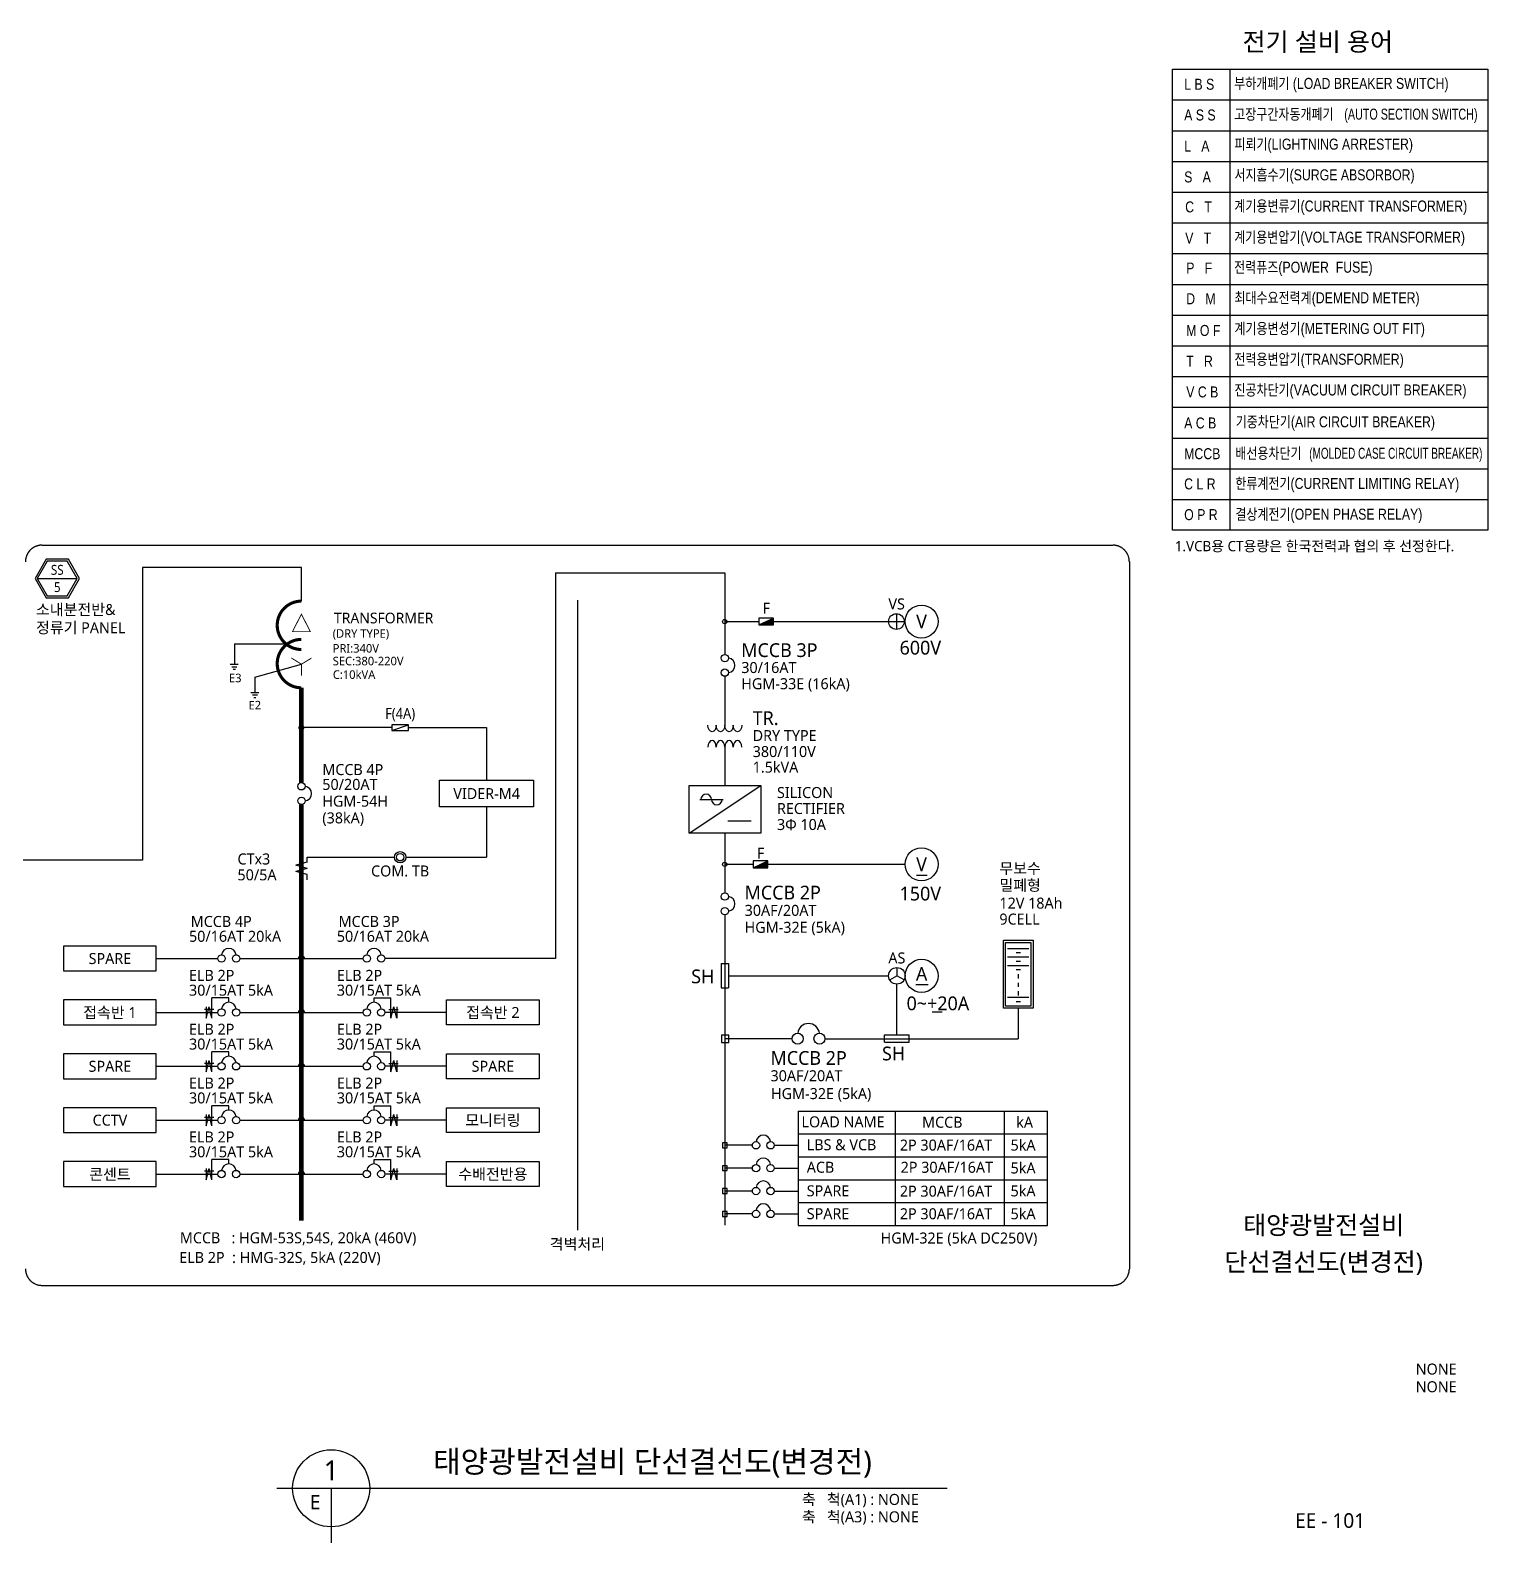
# Model space of a CAD drawing. Header units: millimetres. Extents: x 3366 to 510398, y 0 to 56757.
# Drawn here: x 135123 to 174870, y 2695 to 43924 of the extents above; entities that cross this region are included whole.
import ezdxf
from ezdxf.enums import TextEntityAlignment as Align

# ---------------------------------------------------------------- set-up
doc = ezdxf.new("R2010")
doc.units = ezdxf.units.MM
doc.linetypes.add('C4', pattern=[19, 16, -1, 1, -1])
doc.linetypes.add('LH2', pattern=[2.75, 2, -0.75])
for name, color, linetype in [('E-ELEC', 3, 'Continuous'), ('E-LINE', 4, 'Continuous'), ('E-TABL', 1, 'Continuous'), ('E-TEXT', 7, 'Continuous'), ('도면 TITLE', 4, 'Continuous')]:
    doc.layers.add(name, color=color, linetype=linetype)
doc.styles.add('arial', font='arial.ttf')
doc.styles.add('MG', font='malgun.ttf')

# ---------------------------------------------------------------- blocks, each defined once
blk = doc.blocks.new('TB1')
blk.add_circle((0, 0), 1.03)
at = {"linetype": 'Continuous'}
blk.add_circle((0, 0), 0.681, dxfattribs=at)

msp = doc.modelspace()

# ---------------------------------------------------------------- hatches: boundary and pattern name
at = {"layer": 'E-TEXT', "linetype": 'Continuous'}
for points in [[(155396.3, 27899), (154994.3, 27711.7), (155396.3, 27711.7)], [(155238.8, 21094.2), (155238.8, 21281.5), (154836.8, 21094.2)]]:
    msp.add_hatch(color=256, dxfattribs=at).paths.add_polyline_path(points)

# ---------------------------------------------------------------- linework, layer by layer
at = {"layer": 'E-ELEC', "color": 2}
for p, q in [((144982.3, 24989.5), (144982.3, 24837.5)), ((145438.3, 24989.5), (144982.3, 24989.5)), ((144982.3, 24837.5), (145438.3, 24837.5)), ((145438.3, 24837.5), (145438.3, 24989.5))]:
    msp.add_line(p, q, dxfattribs=at)
at = {"layer": 'E-ELEC', "color": 2, "linetype": 'Continuous'}
msp.add_line((144982.3, 24837.5), (145438.3, 24989.5), dxfattribs=at)
at = {"layer": 'E-ELEC'}
for p, q in [((162356.1, 18886.9), (161777.1, 18886.9)), ((162356.1, 18655.3), (161777.1, 18655.3)), ((162124.5, 18771.1), (162008.7, 18771.1)), ((162356.1, 18423.7), (161777.1, 18423.7)), ((162124.5, 18539.5), (162008.7, 18539.5)), ((162124.5, 18307.9), (162008.7, 18307.9)), ((162066.6, 18192.1), (162066.6, 18076.3)), ((162066.6, 17960.4), (162066.6, 17844.6)), ((162066.6, 17728.8), (162066.6, 17613)), ((162356.1, 17555.1), (161777.1, 17555.1)), ((162124.5, 17439.3), (162008.7, 17439.3))]:
    msp.add_line(p, q, dxfattribs=at)
at = {"layer": 'E-ELEC', "elevation": 0}
for points in [[(142517.9, 28363.2, 83.8, 83.8, 1), (142517.9, 27043.7, 0, 0, 0)], [(142517.9, 27318.9, 83.8, 83.8, 1), (142517.9, 25999.5, 0, 0, 0)]]:
    msp.add_lwpolyline(points, format="xyseb", dxfattribs=at)
at = {"layer": 'E-ELEC'}
for points in [[(161661.3, 17265.6), (161661.3, 19118.6), (162472, 19118.6), (162472, 17265.6)], [(161719.6, 17323.9), (161719.6, 19060.2), (162413.6, 19060.2), (162413.6, 17323.9)]]:
    msp.add_lwpolyline(points, close=True, dxfattribs=at)
at = {"layer": 'E-ELEC', "color": 2, "linetype": 'Continuous', "elevation": 0}
for points in [[(142567, 18619.5, 98.1, 98.1, 1), (142468.9, 18619.5, 0, 0, 0)], [(142567, 17151, 98.1, 98.1, 1), (142468.9, 17151, 0, 0, 0)], [(142567, 15682.5, 98.1, 98.1, 1), (142468.9, 15682.5, 0, 0, 0)], [(142567, 14214, 98.1, 98.1, 1), (142468.9, 14214, 0, 0, 0)], [(142468.9, 12745.5, 98.1, 98.1, -1), (142567, 12745.5, 0, 0, 0)]]:
    msp.add_lwpolyline(points, format="xyseb", dxfattribs=at)
at = {"layer": 'E-ELEC'}
for centre, radius in [((142517.9, 24913.5), 53.5), ((142517.9, 23314.2), 100.3), ((142517.9, 22918.1), 100.3), ((140340.3, 18619.5), 100.3), ((140736.4, 18619.5), 100.3), ((144299.5, 18619.5), 100.3), ((144695.6, 18619.5), 100.3), ((140340.3, 17151), 100.3), ((140736.4, 17151), 100.3), ((144299.5, 17151), 100.3), ((144695.6, 17151), 100.3), ((140340.3, 15682.5), 100.3), ((140736.4, 15682.5), 100.3), ((144299.5, 15682.5), 100.3), ((144695.6, 15682.5), 100.3), ((140340.3, 14214), 100.3), ((140736.4, 14214), 100.3), ((144299.5, 14214), 100.3), ((144695.6, 14214), 100.3), ((154916.1, 13529.1), 100.3), ((155312.3, 13529.1), 100.3), ((140340.3, 12745.5), 100.3), ((140736.4, 12745.5), 100.3), ((144299.5, 12745.5), 100.3), ((144695.6, 12745.5), 100.3), ((154916.1, 12905.2), 100.3), ((155312.3, 12905.2), 100.3), ((154916.1, 12281.4), 100.3), ((155312.3, 12281.4), 100.3), ((154916.1, 11657.5), 100.3), ((155312.3, 11657.5), 100.3)]:
    msp.add_circle(centre, radius, dxfattribs=at)
for centre, start, end in [((142594, 23116.1), 276.97298, 83.02702), ((140538.3, 18695.6), 6.97298, 173.02702), ((144497.6, 18695.6), 6.97298, 173.02702), ((140538.3, 17227.1), 6.97298, 173.02702), ((144497.6, 17227.1), 6.97298, 173.02702), ((140538.3, 15758.5), 6.97298, 173.02702), ((144497.6, 15758.5), 6.97298, 173.02702), ((140538.3, 14290), 6.97298, 173.02702), ((144497.6, 14290), 6.97298, 173.02702), ((155114.2, 13605.1), 6.97298, 173.02702), ((140538.3, 12821.5), 6.97298, 173.02702), ((144497.6, 12821.5), 6.97298, 173.02702), ((155114.2, 12981.3), 6.97298, 173.02702), ((155114.2, 12357.4), 6.97298, 173.02702), ((155114.2, 11733.5), 6.97298, 173.02702)]:
    msp.add_arc(centre, 199.5, start, end, dxfattribs=at)
at = {"layer": 'E-LINE'}
for p, q in [((142517.9, 29277.1), (138187.8, 29277.1)), ((138187.8, 29277.1), (138187.8, 21300.6)), ((142517.9, 28363.2), (142517.9, 29277.1)), ((149447.7, 29136.6), (149447.7, 18619.5)), ((149447.7, 29136.6), (154063.6, 29136.6)), ((154063.6, 29136.6), (154063.6, 26909.6)), ((154063.6, 26312.9), (154063.6, 24982.7)), ((154063.6, 24384.4), (154063.6, 23335.7)), ((154063.6, 22034.5), (154063.6, 20408.8)), ((138187.8, 21300.6), (132871.2, 21300.6)), ((154063.6, 19812.1), (154063.6, 11348.3)), ((138558.7, 18619.5), (140240, 18619.5)), ((140836.6, 18619.5), (144199.2, 18619.5)), ((149447.7, 18619.5), (144795.9, 18619.5)), ((138558.7, 17151), (140240, 17151)), ((140836.6, 17151), (144199.2, 17151)), ((146477.2, 17151), (144795.9, 17151)), ((138558.7, 15682.5), (140240, 15682.5)), ((140836.6, 15682.5), (144199.2, 15682.5)), ((146477.2, 15682.5), (144795.9, 15682.5)), ((138558.7, 14214), (140240, 14214)), ((140836.6, 14214), (144199.2, 14214)), ((146477.2, 14214), (144795.9, 14214)), ((138558.7, 12745.5), (140240, 12745.5)), ((140836.6, 12745.5), (144199.2, 12745.5)), ((146477.2, 12745.5), (144795.9, 12745.5))]:
    msp.add_line(p, q, dxfattribs=at)
at = {"layer": 'E-LINE', "const_width": 130, "elevation": 0}
for points in [[(142517.9, 25999.5), (142517.9, 23414.5)], [(142517.9, 22817.8), (142517.9, 11471.9)]]:
    msp.add_lwpolyline(points, dxfattribs=at)
at = {"layer": 'E-LINE'}
msp.add_circle((142517.9, 24913.5), 63, dxfattribs=at)
at = {"layer": 'E-TABL'}
for p, q in [((167838.9, 42861.6), (167838.9, 30294.8)), ((166270.5, 42023.8), (174870.5, 42023.8)), ((166270.5, 41186), (174870.5, 41186)), ((166270.5, 40348.2), (174870.5, 40348.2)), ((166270.5, 39510.4), (174870.5, 39510.4)), ((166270.5, 38672.7), (174870.5, 38672.7)), ((166270.5, 37834.9), (174870.5, 37834.9)), ((166270.5, 36997.1), (174870.5, 36997.1)), ((166270.5, 36159.3), (174870.5, 36159.3)), ((166270.5, 35321.5), (174870.5, 35321.5)), ((166270.5, 34483.7), (174870.5, 34483.7)), ((166270.5, 33645.9), (174870.5, 33645.9)), ((166270.5, 32808.2), (174870.5, 32808.2)), ((166270.5, 31970.4), (174870.5, 31970.4)), ((166270.5, 31132.6), (174870.5, 31132.6)), ((156062.7, 14461.5), (156062.7, 11342.2)), ((156062.7, 14461.5), (162862.5, 14461.5)), ((158714.2, 14461.5), (158714.2, 11342.2)), ((161683.9, 14461.5), (161683.9, 11342.2)), ((162862.5, 11342.2), (162862.5, 14461.5)), ((156062.7, 13837.6), (162862.5, 13837.6)), ((156062.7, 13213.8), (162862.5, 13213.8)), ((156062.7, 12589.9), (162862.5, 12589.9)), ((156062.7, 11966), (162862.5, 11966)), ((156062.7, 11342.2), (162862.5, 11342.2))]:
    msp.add_line(p, q, dxfattribs=at)
at = {"layer": 'E-TABL', "color": 1, "linetype": 'C4'}
for p, q in [((135441.9, 29886.6), (164646.2, 29886.6)), ((165096.2, 29436.6), (165096.2, 10160.7)), ((135441.9, 9710.7), (164646.2, 9710.7))]:
    msp.add_line(p, q, dxfattribs=at)
at = {"layer": 'E-TABL', "linetype": 'Continuous'}
for p, q in [((135315.6, 28979), (136404.6, 28979)), ((140538.3, 17545.7), (140078.7, 17545.7)), ((140078.7, 17308.8), (140078.7, 17545.7)), ((140538.3, 17426.6), (140538.3, 17545.7)), ((144497.6, 17426.6), (144497.6, 17545.7)), ((144497.6, 17545.7), (144957.2, 17545.7)), ((144957.2, 17308.8), (144957.2, 17545.7)), ((140133.1, 17226.1), (139878.1, 17226.1)), ((139919.9, 16996.5), (139999.3, 17305.4)), ((139919.9, 17305.4), (139919.9, 16996.5)), ((140078.7, 16996.5), (139999.3, 17305.4)), ((140078.7, 16996.5), (140078.7, 17305.4)), ((144902.8, 17226.1), (145157.8, 17226.1)), ((144957.2, 16996.5), (144957.2, 17305.4)), ((144957.2, 16996.5), (145036.6, 17305.4)), ((145116, 16996.5), (145036.6, 17305.4)), ((145116, 17305.4), (145116, 16996.5)), ((140133.1, 15757.6), (139878.1, 15757.6)), ((139919.9, 15528), (139999.3, 15836.9)), ((139919.9, 15836.9), (139919.9, 15528)), ((140078.7, 15528), (139999.3, 15836.9)), ((140538.3, 16077.2), (140078.7, 16077.2)), ((140078.7, 15840.3), (140078.7, 16077.2)), ((140078.7, 15528), (140078.7, 15836.9)), ((140538.3, 15958.1), (140538.3, 16077.2)), ((144497.6, 15958.1), (144497.6, 16077.2)), ((144497.6, 16077.2), (144957.2, 16077.2)), ((144902.8, 15757.6), (145157.8, 15757.6)), ((144957.2, 15840.3), (144957.2, 16077.2)), ((144957.2, 15528), (144957.2, 15836.9)), ((144957.2, 15528), (145036.6, 15836.9)), ((145116, 15528), (145036.6, 15836.9)), ((145116, 15836.9), (145116, 15528)), ((140538.3, 14608.7), (140078.7, 14608.7)), ((140078.7, 14371.8), (140078.7, 14608.7)), ((140538.3, 14489.6), (140538.3, 14608.7)), ((144497.6, 14489.6), (144497.6, 14608.7)), ((144497.6, 14608.7), (144957.2, 14608.7)), ((144957.2, 14371.8), (144957.2, 14608.7)), ((140133.1, 14289.1), (139878.1, 14289.1)), ((139919.9, 14059.5), (139999.3, 14368.4)), ((139919.9, 14368.4), (139919.9, 14059.5)), ((140078.7, 14059.5), (139999.3, 14368.4)), ((140078.7, 14059.5), (140078.7, 14368.4)), ((144902.8, 14289.1), (145157.8, 14289.1)), ((144957.2, 14059.5), (144957.2, 14368.4)), ((144957.2, 14059.5), (145036.6, 14368.4)), ((145116, 14059.5), (145036.6, 14368.4)), ((145116, 14368.4), (145116, 14059.5)), ((140133.1, 12820.6), (139878.1, 12820.6)), ((139919.9, 12591), (139999.3, 12899.9)), ((139919.9, 12899.9), (139919.9, 12591)), ((140078.7, 12591), (139999.3, 12899.9)), ((140538.3, 13140.1), (140078.7, 13140.1)), ((140078.7, 12903.3), (140078.7, 13140.1)), ((140078.7, 12591), (140078.7, 12899.9)), ((140538.3, 13021.1), (140538.3, 13140.1)), ((144497.6, 13021.1), (144497.6, 13140.1)), ((144497.6, 13140.1), (144957.2, 13140.1)), ((144902.8, 12820.6), (145157.8, 12820.6)), ((144957.2, 12903.3), (144957.2, 13140.1)), ((144957.2, 12591), (144957.2, 12899.9)), ((144957.2, 12591), (145036.6, 12899.9)), ((145116, 12591), (145036.6, 12899.9)), ((145116, 12899.9), (145116, 12591))]:
    msp.add_line(p, q, dxfattribs=at)
at = {"layer": 'E-TABL', "linetype": 'LH2'}
msp.add_line((150044, 28386.6), (150044, 11210.7), dxfattribs=at)
at = {"layer": 'E-TABL', "color": 0}
for p, q in [((140691.8, 27195.7), (142106, 27195.7)), ((141249.2, 26293.9), (142522.7, 26645.4))]:
    msp.add_line(p, q, dxfattribs=at)
at = {"layer": 'E-TABL'}
for points in [[(166270.5, 42861.6), (174870.5, 42861.6), (174870.5, 30294.8), (166270.5, 30294.8)], [(153970.8, 16334.7), (154171.3, 16334.7), (154171.3, 16535.2), (153970.8, 16535.2)], [(153999, 13462.2), (154132.7, 13462.2), (154132.7, 13595.9), (153999, 13595.9)], [(153999, 12838.4), (154132.7, 12838.4), (154132.7, 12972.1), (153999, 12972.1)], [(153999, 12214.5), (154132.7, 12214.5), (154132.7, 12348.2), (153999, 12348.2)], [(153999, 11590.7), (154132.7, 11590.7), (154132.7, 11724.3), (153999, 11724.3)]]:
    msp.add_lwpolyline(points, close=True, dxfattribs=at)
at = {"layer": 'E-TABL', "linetype": 'Continuous', "elevation": 0}
msp.add_lwpolyline([(135587.9, 29450.5), (135315.6, 28979), (135587.9, 28507.5), (136132.3, 28507.5), (136404.6, 28979), (136132.3, 29450.5)], close=True, dxfattribs=at)
at = {"layer": 'E-TABL', "linetype": 'Continuous', "const_width": 25.1, "elevation": 0}
msp.add_lwpolyline([(142762.5, 27528.9), (142517.9, 28006.1), (142273.4, 27528.9)], close=True, dxfattribs=at)
for points in [[(142517.9, 26643.1), (142243.1, 26812.1)], [(142791.5, 26808.7), (142517.9, 26643.1), (142517.9, 26334.8)]]:
    msp.add_lwpolyline(points, dxfattribs=at)
at = {"layer": 'E-TABL', "elevation": 0}
for points in [[(138558.7, 18958.2), (136032.7, 18958.2), (136032.7, 18280.8), (138558.7, 18280.8)], [(138558.7, 17489.7), (136032.7, 17489.7), (136032.7, 16812.3), (138558.7, 16812.3)], [(146477.2, 17489.7), (149003.2, 17489.7), (149003.2, 16812.3), (146477.2, 16812.3)], [(138558.7, 16021.2), (136032.7, 16021.2), (136032.7, 15343.8), (138558.7, 15343.8)], [(146477.2, 16021.2), (149003.2, 16021.2), (149003.2, 15343.8), (146477.2, 15343.8)], [(138558.7, 14552.7), (136032.7, 14552.7), (136032.7, 13875.3), (138558.7, 13875.3)], [(146477.2, 14552.7), (149003.2, 14552.7), (149003.2, 13875.3), (146477.2, 13875.3)], [(138558.7, 13084.2), (136032.7, 13084.2), (136032.7, 12406.8), (138558.7, 12406.8)], [(146477.2, 13084.2), (149003.2, 13084.2), (149003.2, 12406.8), (146477.2, 12406.8)]]:
    msp.add_lwpolyline(points, close=True, dxfattribs=at)
at = {"layer": 'E-TABL', "color": 1, "linetype": 'C4'}
for centre, start, end in [((135441.9, 29436.6), 90, 180), ((164646.2, 29436.6), 0, 90), ((135441.9, 10160.7), 180, 270), ((164646.2, 10160.7), 270, 0)]:
    msp.add_arc(centre, 450, start, end, dxfattribs=at)
at = {"layer": 'E-TEXT'}
for p, q in [((154063.6, 27805.4), (154994.3, 27805.4)), ((154994.3, 27711.7), (155396.3, 27899)), ((155396.3, 27805.4), (158957.9, 27805.4)), ((158743.7, 28019.7), (158743.7, 27591.1)), ((140691.8, 27195.7), (140691.8, 26634.6)), ((140796.9, 26634.6), (140576.7, 26634.6)), ((140756.2, 26564.1), (140617.4, 26564.1)), ((140716, 26494.6), (140657.6, 26494.6)), ((141249.2, 26293.9), (141249.2, 25865.8)), ((141359.3, 25865.8), (141139.1, 25865.8)), ((141318.6, 25795.3), (141179.8, 25795.3)), ((141278.4, 25725.8), (141220, 25725.8)), ((144982.3, 24913.5), (142517.9, 24913.5)), ((145438.3, 24913.5), (147569.2, 24913.5)), ((153091.6, 22034.5), (155045, 23335.7)), ((153381.3, 22955.1), (154021.9, 22955.1)), ((154144.7, 22376.5), (154785.2, 22376.5)), ((142671.9, 21244.9), (142364, 21160.5)), ((142671.9, 21076), (142364, 21160.5)), ((142671.9, 21076), (142364, 20991.5)), ((142671.9, 21244.9), (142671.9, 21380.8)), ((154063.6, 21187.8), (154836.8, 21187.8)), ((154836.8, 21094.2), (155238.8, 21281.5)), ((155238.8, 21187.8), (158979.4, 21187.8)), ((142671.9, 20907.1), (142364, 20991.5)), ((142671.9, 20763.1), (142671.9, 20907.1)), ((159294.1, 20890.2), (159582.1, 20890.2)), ((153961.4, 18486.4), (153961.4, 17818)), ((153961.4, 18486.4), (154165.8, 18486.4)), ((154165.8, 18486.4), (154165.8, 17818)), ((154165.8, 18148.1), (158531.3, 18148.1)), ((158561.4, 18035.6), (158756.3, 18148.1)), ((158756.3, 18373.1), (158756.3, 18148.1)), ((158951.1, 18035.6), (158756.3, 18148.1)), ((153961.4, 17818), (154165.8, 17818)), ((158756.3, 16540), (158756.3, 17923.1)), ((159271, 17913.6), (159605.4, 17913.6)), ((159722.7, 17167.3), (159990.1, 17167.3)), ((162066.6, 17265.6), (162066.6, 16435)), ((158422.1, 16540), (159090.5, 16540)), ((158422.1, 16335.6), (158422.1, 16540)), ((159090.5, 16335.6), (159090.5, 16540)), ((155901.3, 16435), (154067.6, 16435)), ((156796.3, 16435), (162066.6, 16435)), ((158422.1, 16335.6), (159090.5, 16335.6)), ((154815.9, 13529.1), (154063.6, 13529.1)), ((155412.5, 13529.1), (156062.7, 13529.1)), ((154815.9, 12905.2), (154063.6, 12905.2)), ((155412.5, 12905.2), (156062.7, 12905.2)), ((154815.9, 12281.4), (154063.6, 12281.4)), ((155412.5, 12281.4), (156062.7, 12281.4)), ((154815.9, 11657.5), (154063.6, 11657.5)), ((155412.5, 11657.5), (156062.7, 11657.5))]:
    msp.add_line(p, q, dxfattribs=at)
at = {"layer": 'E-TEXT', "linetype": 'Continuous'}
for p, q in [((147569.2, 24913.5), (147569.2, 23478.3)), ((147569.2, 22753.9), (147569.2, 21380.8)), ((142671.9, 21380.8), (145056.4, 21380.8)), ((145364.2, 21380.8), (147569.2, 21380.8))]:
    msp.add_line(p, q, dxfattribs=at)
at = {"layer": 'E-TEXT', "linetype": 'Continuous', "elevation": 0}
msp.add_lwpolyline([(135556.8, 29504.4), (135253.4, 28979), (135556.8, 28453.6), (136163.4, 28453.6), (136466.7, 28979), (136163.4, 29504.4)], close=True, dxfattribs=at)
at = {"layer": 'E-TEXT'}
for points in [[(155396.3, 27899), (154994.3, 27899), (154994.3, 27711.7), (155396.3, 27711.7)], [(153091.6, 23335.7), (155045, 23335.7), (155045, 22034.5), (153091.6, 22034.5)], [(155238.8, 21281.5), (154836.8, 21281.5), (154836.8, 21094.2), (155238.8, 21094.2)]]:
    msp.add_lwpolyline(points, close=True, dxfattribs=at)
at = {"layer": 'E-TEXT', "const_width": 80, "elevation": 0}
msp.add_lwpolyline([(142557.9, 24913.5, 1), (142477.9, 24913.5)], format="xyb", dxfattribs=at)
at = {"layer": 'E-TEXT', "elevation": 0}
msp.add_lwpolyline([(146287.1, 23478.3), (148851.3, 23478.3), (148851.3, 22753.9), (146287.1, 22753.9)], close=True, dxfattribs=at)
at = {"layer": 'E-TEXT'}
for centre, radius in [((159429.4, 27805.4), 450), ((154063.6, 27805.4), 58.3), ((158743.7, 27805.4), 214.3), ((154063.6, 26809.3), 100.3), ((154063.6, 26413.2), 100.3), ((159429.4, 21187.8), 450), ((154063.6, 21187.8), 58.3), ((154063.6, 20308.5), 100.3), ((154063.6, 19912.4), 100.3), ((159431.3, 18148.1), 450), ((158756.3, 18148.1), 225), ((156051.7, 16435), 150.4), ((156645.9, 16435), 150.4)]:
    msp.add_circle(centre, radius, dxfattribs=at)
for centre, radius, start, end in [((154139.6, 26611.3), 199.5, 276.97298, 83.02702), ((153556.9, 22955.1), 144.7, 0, 180), ((153846.3, 22955.1), 144.7, 180, 0), ((154139.6, 20110.5), 199.5, 276.97298, 83.02702), ((156348.8, 16549), 299.3, 6.97298, 173.02702)]:
    msp.add_arc(centre, radius, start, end, dxfattribs=at)
at = {"layer": 'E-TEXT', "extrusion": (0, 0, -1)}
for centre in [(153716.5, 24982.7), (153947.9, 24982.7), (154179.3, 24982.7), (154410.6, 24982.7)]:
    msp.add_ellipse(centre, major_axis=(0, -181.2), ratio=0.6382467, start_param=4.712389, end_param=7.8539816, dxfattribs=at)
at = {"layer": 'E-TEXT'}
for centre in [(153716.5, 24384.4), (153947.9, 24384.4), (154179.3, 24384.4), (154410.6, 24384.4)]:
    msp.add_ellipse(centre, major_axis=(0, 181.2), ratio=0.6382467, start_param=4.712389, end_param=7.8539816, dxfattribs=at)
at = {"layer": '도면 TITLE'}
for p, q in [((141844.2, 4179.8), (160131.6, 4179.8)), ((143329.4, 4179.8), (143329.4, 2694.6))]:
    msp.add_line(p, q, dxfattribs=at)
msp.add_circle((143329.4, 4179.8), 1050.2, dxfattribs=at)

# ---------------------------------------------------------------- block references
at = {"color": 7, "xscale": 150, "yscale": 150, "zscale": 150}
msp.add_blockref('TB1', (145210.3, 21380.8), dxfattribs=at)

# ---------------------------------------------------------------- texts
at = {"color": 3, "linetype": 'Continuous', "style": 'MG'}
for s, p in [('MCCB   : HGM-53S,54S, 20kA (460V)', (139203.8, 10857.2)), ('ELB 2P  : HMG-32S, 5kA (220V)', (139186.1, 10320.6))]:
    msp.add_text(s, height=300, dxfattribs=at).set_placement(p)
at = {"layer": 'E-ELEC', "style": 'MG'}
for s, p in [('(DRY TYPE)', (143371.4, 27362.9)), ('C:10kVA', (143373.4, 26243.1))]:
    msp.add_text(s, height=233.33, dxfattribs=at).set_placement(p)
msp.add_text('VIDER-M4', height=300, dxfattribs=at).set_placement((147569.2, 23116.1), align=Align.MIDDLE)
at = {"layer": 'E-LINE', "style": 'MG'}
msp.add_text('TRANSFORMER', height=291.667, dxfattribs=at).set_placement((143406.4, 27755.6))
at = {"layer": 'E-TEXT', "color": 255, "linetype": 'Continuous', "ltscale": 2, "style": 'MG'}
msp.add_text('전기 설비 용어', height=500, dxfattribs=at).set_placement((168183.7, 43609.7), align=Align.MIDDLE_LEFT)
at = {"layer": 'E-TEXT', "style": 'arial'}
for s, width, p in [('L B S', 0.8, (166591.7, 42301.4)), ('부하개폐기 (LOAD BREAKER SWITCH)', 0.8, (167956.1, 42324.4)), ('A S S', 0.8, (166591.7, 41463.6)), ('고장구간자동개폐기', 0.8, (167956.1, 41486.7)), ('(AUTO SECTION SWITCH)', 0.7, (170958.5, 41486.7)), ('L   A', 0.8, (166591.7, 40613)), ('피뢰기(LIGHTNING ARRESTER)', 0.8, (167961.1, 40669.4)), ('S   A', 0.8, (166591.7, 39775.2)), ('서지흡수기(SURGE ABSORBOR)', 0.8, (167961.1, 39831.6)), ('C   T', 0.8, (166619.5, 38958.6)), ('계기용변류기(CURRENT TRANSFORMER)', 0.8, (167959, 38982)), ('V   T', 0.8, (166619.5, 38108)), ('계기용변압기(VOLTAGE TRANSFORMER)', 0.8, (167954.7, 38133.3)), ('P   F', 0.8, (166647.4, 37291.5)), ('전력퓨즈(POWER  FUSE)', 0.8, (167955.1, 37314.5)), ('D   M', 0.8, (166647.4, 36453.7)), ('최대수요전력계(DEMEND METER)', 0.8, (167961.1, 36480.8)), ('M O F', 0.8, (166647.4, 35590.3)), ('계기용변성기(METERING OUT FIT)', 0.8, (167961.1, 35643)), ('T   R', 0.8, (166647.4, 34752.5)), ('전력용변압기(TRANSFORMER)', 0.8, (167961.1, 34805.2)), ('진공차단기(VACUUM CIRCUIT BREAKER)', 0.8, (167961.1, 33967.4)), ('V C B', 0.8, (166647.4, 33914.7)), ('기중차단기(AIR CIRCUIT BREAKER)', 0.8, (167995.9, 33100)), ('A C B', 0.8, (166591.6, 33068.6)), ('배선용차단기', 0.8, (167986, 32242.7)), ('MCCB', 0.8, (166591.6, 32230.8)), ('(MOLDED CASE CIRCUIT BREAKER)', 0.65, (170002.6, 32242.7)), ('한류계전기(CURRENT LIMITING RELAY)', 0.8, (167986, 31419.7)), ('C L R', 0.8, (166591.6, 31407.9)), ('O P R', 0.8, (166591.6, 30570.1)), ('결상계전기(OPEN PHASE RELAY)', 0.8, (167986, 30581.9))]:
    msp.add_text(s, height=300, dxfattribs=dict(at, width=width)).set_placement(p)
at = {"layer": 'E-TEXT', "style": 'MG'}
for s, height, p in [('1.VCB용 CT용량은 한국전력과 협의 후 선정한다.', 280, (166336.2, 29721.8)), ('F', 300, (155095.2, 28021.5)), ('MCCB 3P', 375, (154512.5, 26838.6)), ('600V', 375, (158830.4, 26905.4)), ('SEC:380-220V', 233.333, (143371.8, 26612.2)), ('PRI:340V', 233.33, (143371.8, 26958.9)), ('30/16AT', 300, (154512.5, 26402)), ('TR.', 375, (154824.5, 24984.9)), ('DRY TYPE', 300, (154824.5, 24548.3)), ('380/110V', 300, (154824.5, 24111.8)), ('MCCB 4P', 300, (143087.4, 23620.7)), ('1.5kVA', 300, (154824.5, 23686.9)), ('50/20AT', 300, (143087.4, 23216.4)), ('SILICON', 300, (155487, 22994.3)), ('HGM-54H', 300, (143087.4, 22759.6)), ('RECTIFIER', 300, (155487, 22559.1)), ('(38kA)', 300, (143087.4, 22302.8)), ('3Φ 10A', 300, (155487, 22122.6)), ('F', 300, (154937.7, 21340.9)), ('무보수', 300, (161552.2, 20926.9)), ('밀폐형', 300, (161552.2, 20467.9)), ('MCCB 2P', 375, (154604, 20230.1)), ('150V', 375, (158830.4, 20202.3)), ('12V 18Ah', 300, (161552.2, 19980.4)), ('30AF/20AT', 300, (154604, 19783)), ('9CELL', 300, (161552.2, 19544.9)), ('SH', 375, (153148.3, 17945.7)), ('0~+20A', 375, (159021, 17210.6)), ('MCCB 2P', 375, (155310.8, 15721.9)), ('SH', 375, (158351.1, 15843.5)), ('30AF/20AT', 300, (155310.8, 15274.7)), ('LOAD NAME', 300, (156154.9, 14017.6)), ('MCCB', 300, (159443.6, 14007.9)), ('kA', 300, (162011.6, 14007.9)), ('LBS & VCB', 300, (156298.9, 13393.8)), ('2P 30AF/16AT', 300, (158837.1, 13384.1)), ('5kA', 300, (161857.4, 13384.1)), ('ACB', 300, (156298.9, 12780.9)), ('2P 30AF/16AT', 300, (158858.2, 12779.3)), ('5kA', 300, (161857.4, 12760.2)), ('SPARE', 300, (156298.9, 12137.8)), ('2P 30AF/16AT', 300, (158837.1, 12128.1)), ('5kA', 300, (161857.4, 12136.4)), ('SPARE', 300, (156298.9, 11513.9)), ('2P 30AF/16AT', 300, (158837.1, 11512.5)), ('5kA', 300, (161857.4, 11512.5)), ('HGM-32E (5kA DC250V)', 300, (158312.9, 10851.6))]:
    msp.add_text(s, height=height, dxfattribs=at).set_placement(p)
at = {"layer": 'E-TEXT', "linetype": 'Continuous', "style": 'MG', "width": 0.9}
for s, p in [('SS', (135860.1, 29214.8)), ('5', (135860.1, 28743.2))]:
    msp.add_text(s, height=270, dxfattribs=at).set_placement(p, align=Align.MIDDLE)
at = {"layer": 'E-TEXT', "linetype": 'Continuous', "style": 'MG'}
for s, p in [('소내분전반&', (135280.2, 27982.8)), ('정류기 PANEL', (135280.2, 27487.3)), ('HGM-33E (16kA)', (154512.5, 25961.2)), ('CTx3', (140774.8, 21183.5)), ('50/5A', (140774.8, 20751)), ('50/16AT 20kA', (139452.2, 19075.6)), ('MCCB 4P', (139499.7, 19480)), ('50/16AT 20kA', (143484, 19075.6)), ('MCCB 3P', (143531.5, 19480)), ('HGM-32E (5kA)', (154604, 19320.7)), ('ELB 2P', (139452.2, 18011.5)), ('ELB 2P', (143484, 18011.5)), ('30/15AT 5kA', (139452.2, 17607.1)), ('30/15AT 5kA', (143484, 17607.1)), ('ELB 2P', (139452.2, 16543)), ('ELB 2P', (143484, 16543)), ('30/15AT 5kA', (139452.2, 16138.6)), ('30/15AT 5kA', (143484, 16138.6)), ('ELB 2P', (139452.2, 15074.5)), ('ELB 2P', (143484, 15074.5)), ('30/15AT 5kA', (139452.2, 14670.1)), ('30/15AT 5kA', (143484, 14670.1)), ('HGM-32E (5kA)', (155323.4, 14788.4)), ('ELB 2P', (139452.2, 13606)), ('ELB 2P', (143484, 13606)), ('30/15AT 5kA', (139452.2, 13201.6)), ('30/15AT 5kA', (143484, 13201.6))]:
    msp.add_text(s, height=300, dxfattribs=at).set_placement(p)
at = {"layer": 'E-TEXT', "style": 'MG'}
for s, height, p in [('VS', 300, (158750.8, 28285.8)), ('V', 375, (159429, 27805.3)), ('V', 375, (159429, 21187.8)), ('SPARE', 300, (137295.7, 18619.5)), ('AS', 300, (158756.3, 18635.6)), ('A', 375, (159431.5, 18203.8)), ('접속반 1', 300, (137295.7, 17151)), ('접속반 2', 300, (147740.2, 17151)), ('SPARE', 300, (137295.7, 15682.5)), ('SPARE', 300, (147740.2, 15682.5)), ('CCTV', 300, (137295.7, 14214)), ('모니터링', 300, (147740.2, 14214)), ('콘센트', 300, (137295.7, 12745.5)), ('수배전반용', 300, (147740.2, 12745.5))]:
    msp.add_text(s, height=height, dxfattribs=at).set_placement(p, align=Align.MIDDLE)
for s, p in [('E3', (140713.7, 26150.9)), ('E2', (141247.3, 25409.4))]:
    msp.add_text(s, height=233.33, dxfattribs=at).set_placement(p, align=Align.CENTER)
at = {"layer": 'E-TEXT', "style": 'MG', "width": 0.9}
msp.add_text('F(4A)', height=300, dxfattribs=at).set_placement((145210.3, 25269.8), align=Align.MIDDLE)
at = {"layer": 'E-TEXT', "linetype": 'Continuous', "style": 'MG'}
for s, p in [('COM. TB', (145210.3, 21006.6)), ('격벽처리', (150044, 10834.3))]:
    msp.add_text(s, height=300, dxfattribs=at).set_placement(p, align=Align.MIDDLE_CENTER)
at = {"layer": '도면 TITLE', "style": 'MG'}
for s, height, p in [('태양광발전설비', 500, (170395, 11353)), ('단선결선도(변경전)', 500, (170395, 10350.6)), ('EE - 101', 400, (170570.5, 3300))]:
    msp.add_text(s, height=height, dxfattribs=at).set_placement(p, align=Align.MIDDLE_CENTER)
for s, p in [('NONE', (174021.6, 7428.5)), ('NONE', (174021.6, 6947)), ('축   척(A1) : NONE', (159355.8, 3875.7)), ('축   척(A3) : NONE', (159355.8, 3400.9))]:
    msp.add_text(s, height=300, dxfattribs=at).set_placement(p, align=Align.MIDDLE_RIGHT)
msp.add_text('태양광발전설비 단선결선도(변경전)', height=600, dxfattribs=at).set_placement((146107.1, 4905.4), align=Align.MIDDLE_LEFT)
for s, height, p in [('1', 544.4, (143329.4, 4664.5)), ('E', 388.9, (142891.8, 3802.3))]:
    msp.add_text(s, height=height, dxfattribs=at).set_placement(p, align=Align.MIDDLE)

doc.saveas('drawing.dxf')
